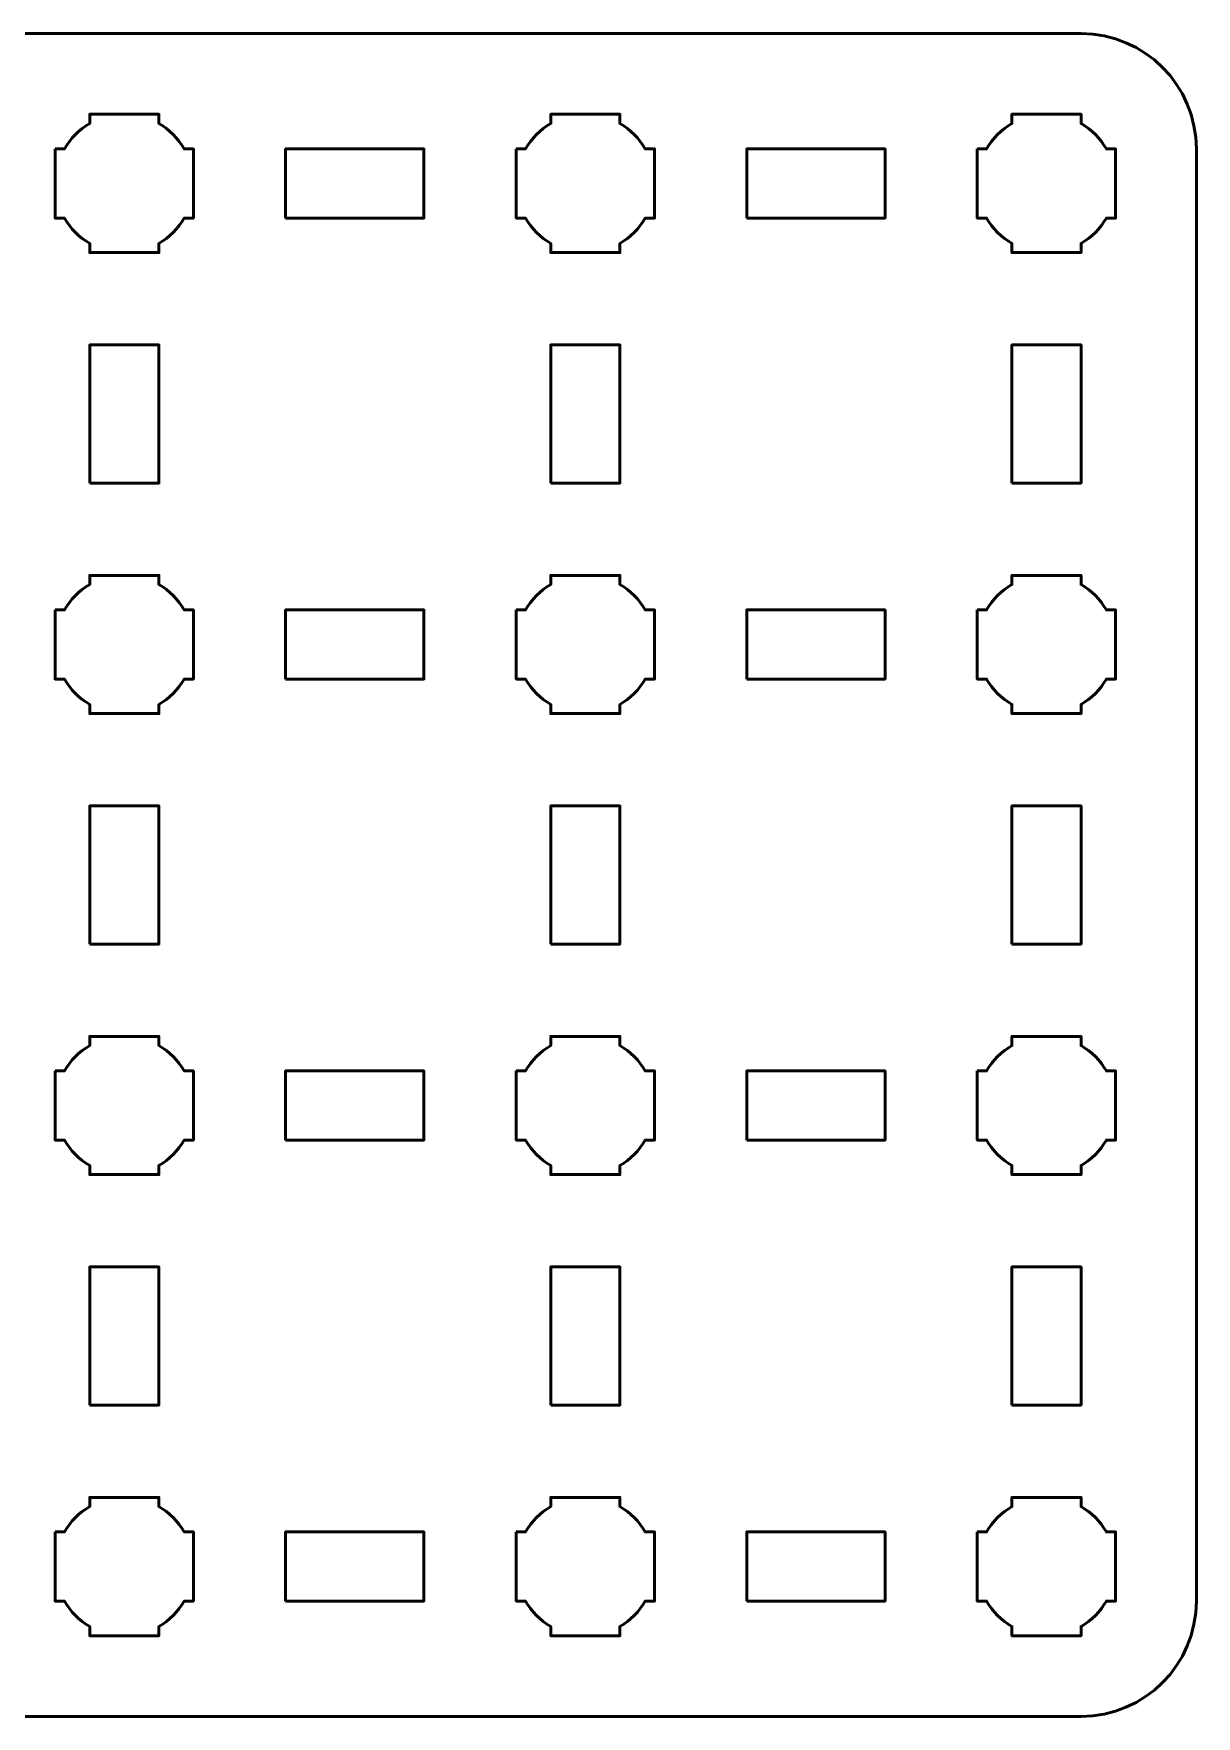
# Model space of a CAD drawing. Header units: centimetres. Extents: x -15.15 to -5.85, y -18.5 to -11.2.
# Drawn here: x -10.89 to -5.85, y -18.5 to -11.2 of the extents above; entities that cross this region are included whole.
import ezdxf

# ---------------------------------------------------------------- set-up
doc = ezdxf.new("R2010")
doc.units = ezdxf.units.CM
doc.header["$MEASUREMENT"] = 0
doc.layers.add('Layer 1', color=7, linetype='Continuous')

msp = doc.modelspace()

# ---------------------------------------------------------------- linework, layer by layer
at = {"layer": 'Layer 1', "color": 250, "lineweight": 53}
for points in [[(-9.8, -12), (-9.2, -12), (-9.2, -11.7), (-9.8, -11.7), (-9.8, -12)], [(-7.8, -12), (-7.2, -12), (-7.2, -11.7), (-7.8, -11.7), (-7.8, -12)], [(-10.65, -13.15), (-10.35, -13.15), (-10.35, -12.55), (-10.65, -12.55), (-10.65, -13.15)], [(-8.65, -13.15), (-8.35, -13.15), (-8.35, -12.55), (-8.65, -12.55), (-8.65, -13.15)], [(-6.65, -13.15), (-6.35, -13.15), (-6.35, -12.55), (-6.65, -12.55), (-6.65, -13.15)], [(-9.8, -14), (-9.2, -14), (-9.2, -13.7), (-9.8, -13.7), (-9.8, -14)], [(-7.8, -14), (-7.2, -14), (-7.2, -13.7), (-7.8, -13.7), (-7.8, -14)], [(-10.65, -15.15), (-10.35, -15.15), (-10.35, -14.55), (-10.65, -14.55), (-10.65, -15.15)], [(-8.65, -15.15), (-8.35, -15.15), (-8.35, -14.55), (-8.65, -14.55), (-8.65, -15.15)], [(-6.65, -15.15), (-6.35, -15.15), (-6.35, -14.55), (-6.65, -14.55), (-6.65, -15.15)], [(-9.8, -16), (-9.2, -16), (-9.2, -15.7), (-9.8, -15.7), (-9.8, -16)], [(-7.8, -16), (-7.2, -16), (-7.2, -15.7), (-7.8, -15.7), (-7.8, -16)], [(-10.65, -17.15), (-10.35, -17.15), (-10.35, -16.55), (-10.65, -16.55), (-10.65, -17.15)], [(-8.65, -17.15), (-8.35, -17.15), (-8.35, -16.55), (-8.65, -16.55), (-8.65, -17.15)], [(-6.65, -17.15), (-6.35, -17.15), (-6.35, -16.55), (-6.65, -16.55), (-6.65, -17.15)], [(-9.8, -18), (-9.2, -18), (-9.2, -17.7), (-9.8, -17.7), (-9.8, -18)], [(-7.8, -18), (-7.2, -18), (-7.2, -17.7), (-7.8, -17.7), (-7.8, -18)]]:
    msp.add_lwpolyline(points, close=True, dxfattribs=at)
msp.add_open_spline([(-15.15, -18), (-15.15, -18), (-15.15, -11.7), (-15.15, -11.7), (-15.15, -11.7), (-15.15, -11.42391), (-14.92609, -11.2), (-14.65, -11.2), (-14.65, -11.2), (-14.65, -11.2), (-6.35, -11.2), (-6.35, -11.2), (-6.35, -11.2), (-6.07391, -11.2), (-5.85, -11.42391), (-5.85, -11.7), (-5.85, -11.7), (-5.85, -11.7), (-5.85, -18), (-5.85, -18), (-5.85, -18), (-5.85, -18.27609), (-6.07391, -18.5), (-6.35, -18.5), (-6.35, -18.5), (-6.35, -18.5), (-14.65, -18.5), (-14.65, -18.5), (-14.65, -18.5), (-14.92609, -18.5), (-15.15, -18.27609), (-15.15, -18)], degree=3, knots=[0, 0, 0, 0, 0.125, 0.125, 0.125, 0.125, 0.25, 0.25, 0.25, 0.25, 0.375, 0.375, 0.375, 0.375, 0.5, 0.5, 0.5, 0.5, 0.625, 0.625, 0.625, 0.625, 0.75, 0.75, 0.75, 0.75, 0.875, 0.875, 0.875, 0.875, 1, 1, 1, 1], dxfattribs=at)
at = {"layer": 'Layer 1', "lineweight": 53}
for points in [[(-10.8, -11.7), (-10.8, -11.7), (-10.75985, -11.7), (-10.75985, -11.7), (-10.75985, -11.7), (-10.7335, -11.65447), (-10.69553, -11.6165), (-10.65, -11.59015), (-10.65, -11.59015), (-10.65, -11.59015), (-10.65, -11.55), (-10.65, -11.55), (-10.65, -11.55), (-10.65, -11.55), (-10.5, -11.55), (-10.5, -11.55), (-10.5, -11.55), (-10.5, -11.55), (-10.35, -11.55), (-10.35, -11.55), (-10.35, -11.55), (-10.35, -11.55), (-10.35, -11.59015), (-10.35, -11.59015), (-10.35, -11.59015), (-10.30447, -11.6165), (-10.2665, -11.65447), (-10.24015, -11.7), (-10.24015, -11.7), (-10.24015, -11.7), (-10.2, -11.7), (-10.2, -11.7), (-10.2, -11.7), (-10.2, -11.7), (-10.2, -11.85), (-10.2, -11.85), (-10.2, -11.85), (-10.2, -11.85), (-10.2, -12), (-10.2, -12), (-10.2, -12), (-10.2, -12), (-10.24015, -12), (-10.24015, -12), (-10.24015, -12), (-10.2665, -12.04553), (-10.30447, -12.0835), (-10.35, -12.10985), (-10.35, -12.10985), (-10.35, -12.10985), (-10.35, -12.15), (-10.35, -12.15), (-10.35, -12.15), (-10.35, -12.15), (-10.5, -12.15), (-10.5, -12.15), (-10.5, -12.15), (-10.5, -12.15), (-10.65, -12.15), (-10.65, -12.15), (-10.65, -12.15), (-10.65, -12.15), (-10.65, -12.10985), (-10.65, -12.10985), (-10.65, -12.10985), (-10.69553, -12.0835), (-10.7335, -12.04553), (-10.75985, -12), (-10.75985, -12), (-10.75985, -12), (-10.8, -12), (-10.8, -12), (-10.8, -12), (-10.8, -12), (-10.8, -11.85), (-10.8, -11.85), (-10.8, -11.85), (-10.8, -11.85), (-10.8, -11.7), (-10.8, -11.7)], [(-8.8, -11.7), (-8.8, -11.7), (-8.75985, -11.7), (-8.75985, -11.7), (-8.75985, -11.7), (-8.7335, -11.65447), (-8.69553, -11.6165), (-8.65, -11.59015), (-8.65, -11.59015), (-8.65, -11.59015), (-8.65, -11.55), (-8.65, -11.55), (-8.65, -11.55), (-8.65, -11.55), (-8.5, -11.55), (-8.5, -11.55), (-8.5, -11.55), (-8.5, -11.55), (-8.35, -11.55), (-8.35, -11.55), (-8.35, -11.55), (-8.35, -11.55), (-8.35, -11.59015), (-8.35, -11.59015), (-8.35, -11.59015), (-8.30447, -11.6165), (-8.2665, -11.65447), (-8.24015, -11.7), (-8.24015, -11.7), (-8.24015, -11.7), (-8.2, -11.7), (-8.2, -11.7), (-8.2, -11.7), (-8.2, -11.7), (-8.2, -11.85), (-8.2, -11.85), (-8.2, -11.85), (-8.2, -11.85), (-8.2, -12), (-8.2, -12), (-8.2, -12), (-8.2, -12), (-8.24015, -12), (-8.24015, -12), (-8.24015, -12), (-8.2665, -12.04553), (-8.30447, -12.0835), (-8.35, -12.10985), (-8.35, -12.10985), (-8.35, -12.10985), (-8.35, -12.15), (-8.35, -12.15), (-8.35, -12.15), (-8.35, -12.15), (-8.5, -12.15), (-8.5, -12.15), (-8.5, -12.15), (-8.5, -12.15), (-8.65, -12.15), (-8.65, -12.15), (-8.65, -12.15), (-8.65, -12.15), (-8.65, -12.10985), (-8.65, -12.10985), (-8.65, -12.10985), (-8.69553, -12.0835), (-8.7335, -12.04553), (-8.75985, -12), (-8.75985, -12), (-8.75985, -12), (-8.8, -12), (-8.8, -12), (-8.8, -12), (-8.8, -12), (-8.8, -11.85), (-8.8, -11.85), (-8.8, -11.85), (-8.8, -11.85), (-8.8, -11.7), (-8.8, -11.7)], [(-6.8, -11.7), (-6.8, -11.7), (-6.75985, -11.7), (-6.75985, -11.7), (-6.75985, -11.7), (-6.7335, -11.65447), (-6.69553, -11.6165), (-6.65, -11.59015), (-6.65, -11.59015), (-6.65, -11.59015), (-6.65, -11.55), (-6.65, -11.55), (-6.65, -11.55), (-6.65, -11.55), (-6.5, -11.55), (-6.5, -11.55), (-6.5, -11.55), (-6.5, -11.55), (-6.35, -11.55), (-6.35, -11.55), (-6.35, -11.55), (-6.35, -11.55), (-6.35, -11.59015), (-6.35, -11.59015), (-6.35, -11.59015), (-6.30447, -11.6165), (-6.2665, -11.65447), (-6.24015, -11.7), (-6.24015, -11.7), (-6.24015, -11.7), (-6.2, -11.7), (-6.2, -11.7), (-6.2, -11.7), (-6.2, -11.7), (-6.2, -11.85), (-6.2, -11.85), (-6.2, -11.85), (-6.2, -11.85), (-6.2, -12), (-6.2, -12), (-6.2, -12), (-6.2, -12), (-6.24015, -12), (-6.24015, -12), (-6.24015, -12), (-6.2665, -12.04553), (-6.30447, -12.0835), (-6.35, -12.10985), (-6.35, -12.10985), (-6.35, -12.10985), (-6.35, -12.15), (-6.35, -12.15), (-6.35, -12.15), (-6.35, -12.15), (-6.5, -12.15), (-6.5, -12.15), (-6.5, -12.15), (-6.5, -12.15), (-6.65, -12.15), (-6.65, -12.15), (-6.65, -12.15), (-6.65, -12.15), (-6.65, -12.10985), (-6.65, -12.10985), (-6.65, -12.10985), (-6.69553, -12.0835), (-6.7335, -12.04553), (-6.75985, -12), (-6.75985, -12), (-6.75985, -12), (-6.8, -12), (-6.8, -12), (-6.8, -12), (-6.8, -12), (-6.8, -11.85), (-6.8, -11.85), (-6.8, -11.85), (-6.8, -11.85), (-6.8, -11.7), (-6.8, -11.7)], [(-10.8, -13.7), (-10.8, -13.7), (-10.75985, -13.7), (-10.75985, -13.7), (-10.75985, -13.7), (-10.7335, -13.65447), (-10.69553, -13.6165), (-10.65, -13.59015), (-10.65, -13.59015), (-10.65, -13.59015), (-10.65, -13.55), (-10.65, -13.55), (-10.65, -13.55), (-10.65, -13.55), (-10.5, -13.55), (-10.5, -13.55), (-10.5, -13.55), (-10.5, -13.55), (-10.35, -13.55), (-10.35, -13.55), (-10.35, -13.55), (-10.35, -13.55), (-10.35, -13.59015), (-10.35, -13.59015), (-10.35, -13.59015), (-10.30447, -13.6165), (-10.2665, -13.65447), (-10.24015, -13.7), (-10.24015, -13.7), (-10.24015, -13.7), (-10.2, -13.7), (-10.2, -13.7), (-10.2, -13.7), (-10.2, -13.7), (-10.2, -13.85), (-10.2, -13.85), (-10.2, -13.85), (-10.2, -13.85), (-10.2, -14), (-10.2, -14), (-10.2, -14), (-10.2, -14), (-10.24015, -14), (-10.24015, -14), (-10.24015, -14), (-10.2665, -14.04553), (-10.30447, -14.0835), (-10.35, -14.10985), (-10.35, -14.10985), (-10.35, -14.10985), (-10.35, -14.15), (-10.35, -14.15), (-10.35, -14.15), (-10.35, -14.15), (-10.5, -14.15), (-10.5, -14.15), (-10.5, -14.15), (-10.5, -14.15), (-10.65, -14.15), (-10.65, -14.15), (-10.65, -14.15), (-10.65, -14.15), (-10.65, -14.10985), (-10.65, -14.10985), (-10.65, -14.10985), (-10.69553, -14.0835), (-10.7335, -14.04553), (-10.75985, -14), (-10.75985, -14), (-10.75985, -14), (-10.8, -14), (-10.8, -14), (-10.8, -14), (-10.8, -14), (-10.8, -13.85), (-10.8, -13.85), (-10.8, -13.85), (-10.8, -13.85), (-10.8, -13.7), (-10.8, -13.7)], [(-8.8, -13.7), (-8.8, -13.7), (-8.75985, -13.7), (-8.75985, -13.7), (-8.75985, -13.7), (-8.7335, -13.65447), (-8.69553, -13.6165), (-8.65, -13.59015), (-8.65, -13.59015), (-8.65, -13.59015), (-8.65, -13.55), (-8.65, -13.55), (-8.65, -13.55), (-8.65, -13.55), (-8.5, -13.55), (-8.5, -13.55), (-8.5, -13.55), (-8.5, -13.55), (-8.35, -13.55), (-8.35, -13.55), (-8.35, -13.55), (-8.35, -13.55), (-8.35, -13.59015), (-8.35, -13.59015), (-8.35, -13.59015), (-8.30447, -13.6165), (-8.2665, -13.65447), (-8.24015, -13.7), (-8.24015, -13.7), (-8.24015, -13.7), (-8.2, -13.7), (-8.2, -13.7), (-8.2, -13.7), (-8.2, -13.7), (-8.2, -13.85), (-8.2, -13.85), (-8.2, -13.85), (-8.2, -13.85), (-8.2, -14), (-8.2, -14), (-8.2, -14), (-8.2, -14), (-8.24015, -14), (-8.24015, -14), (-8.24015, -14), (-8.2665, -14.04553), (-8.30447, -14.0835), (-8.35, -14.10985), (-8.35, -14.10985), (-8.35, -14.10985), (-8.35, -14.15), (-8.35, -14.15), (-8.35, -14.15), (-8.35, -14.15), (-8.5, -14.15), (-8.5, -14.15), (-8.5, -14.15), (-8.5, -14.15), (-8.65, -14.15), (-8.65, -14.15), (-8.65, -14.15), (-8.65, -14.15), (-8.65, -14.10985), (-8.65, -14.10985), (-8.65, -14.10985), (-8.69553, -14.0835), (-8.7335, -14.04553), (-8.75985, -14), (-8.75985, -14), (-8.75985, -14), (-8.8, -14), (-8.8, -14), (-8.8, -14), (-8.8, -14), (-8.8, -13.85), (-8.8, -13.85), (-8.8, -13.85), (-8.8, -13.85), (-8.8, -13.7), (-8.8, -13.7)], [(-6.8, -13.7), (-6.8, -13.7), (-6.75985, -13.7), (-6.75985, -13.7), (-6.75985, -13.7), (-6.7335, -13.65447), (-6.69553, -13.6165), (-6.65, -13.59015), (-6.65, -13.59015), (-6.65, -13.59015), (-6.65, -13.55), (-6.65, -13.55), (-6.65, -13.55), (-6.65, -13.55), (-6.5, -13.55), (-6.5, -13.55), (-6.5, -13.55), (-6.5, -13.55), (-6.35, -13.55), (-6.35, -13.55), (-6.35, -13.55), (-6.35, -13.55), (-6.35, -13.59015), (-6.35, -13.59015), (-6.35, -13.59015), (-6.30447, -13.6165), (-6.2665, -13.65447), (-6.24015, -13.7), (-6.24015, -13.7), (-6.24015, -13.7), (-6.2, -13.7), (-6.2, -13.7), (-6.2, -13.7), (-6.2, -13.7), (-6.2, -13.85), (-6.2, -13.85), (-6.2, -13.85), (-6.2, -13.85), (-6.2, -14), (-6.2, -14), (-6.2, -14), (-6.2, -14), (-6.24015, -14), (-6.24015, -14), (-6.24015, -14), (-6.2665, -14.04553), (-6.30447, -14.0835), (-6.35, -14.10985), (-6.35, -14.10985), (-6.35, -14.10985), (-6.35, -14.15), (-6.35, -14.15), (-6.35, -14.15), (-6.35, -14.15), (-6.5, -14.15), (-6.5, -14.15), (-6.5, -14.15), (-6.5, -14.15), (-6.65, -14.15), (-6.65, -14.15), (-6.65, -14.15), (-6.65, -14.15), (-6.65, -14.10985), (-6.65, -14.10985), (-6.65, -14.10985), (-6.69553, -14.0835), (-6.7335, -14.04553), (-6.75985, -14), (-6.75985, -14), (-6.75985, -14), (-6.8, -14), (-6.8, -14), (-6.8, -14), (-6.8, -14), (-6.8, -13.85), (-6.8, -13.85), (-6.8, -13.85), (-6.8, -13.85), (-6.8, -13.7), (-6.8, -13.7)], [(-10.8, -15.7), (-10.8, -15.7), (-10.75985, -15.7), (-10.75985, -15.7), (-10.75985, -15.7), (-10.7335, -15.65447), (-10.69553, -15.6165), (-10.65, -15.59015), (-10.65, -15.59015), (-10.65, -15.59015), (-10.65, -15.55), (-10.65, -15.55), (-10.65, -15.55), (-10.65, -15.55), (-10.5, -15.55), (-10.5, -15.55), (-10.5, -15.55), (-10.5, -15.55), (-10.35, -15.55), (-10.35, -15.55), (-10.35, -15.55), (-10.35, -15.55), (-10.35, -15.59015), (-10.35, -15.59015), (-10.35, -15.59015), (-10.30447, -15.6165), (-10.2665, -15.65447), (-10.24015, -15.7), (-10.24015, -15.7), (-10.24015, -15.7), (-10.2, -15.7), (-10.2, -15.7), (-10.2, -15.7), (-10.2, -15.7), (-10.2, -15.85), (-10.2, -15.85), (-10.2, -15.85), (-10.2, -15.85), (-10.2, -16), (-10.2, -16), (-10.2, -16), (-10.2, -16), (-10.24015, -16), (-10.24015, -16), (-10.24015, -16), (-10.2665, -16.04553), (-10.30447, -16.0835), (-10.35, -16.10985), (-10.35, -16.10985), (-10.35, -16.10985), (-10.35, -16.15), (-10.35, -16.15), (-10.35, -16.15), (-10.35, -16.15), (-10.5, -16.15), (-10.5, -16.15), (-10.5, -16.15), (-10.5, -16.15), (-10.65, -16.15), (-10.65, -16.15), (-10.65, -16.15), (-10.65, -16.15), (-10.65, -16.10985), (-10.65, -16.10985), (-10.65, -16.10985), (-10.69553, -16.0835), (-10.7335, -16.04553), (-10.75985, -16), (-10.75985, -16), (-10.75985, -16), (-10.8, -16), (-10.8, -16), (-10.8, -16), (-10.8, -16), (-10.8, -15.85), (-10.8, -15.85), (-10.8, -15.85), (-10.8, -15.85), (-10.8, -15.7), (-10.8, -15.7)], [(-8.8, -15.7), (-8.8, -15.7), (-8.75985, -15.7), (-8.75985, -15.7), (-8.75985, -15.7), (-8.7335, -15.65447), (-8.69553, -15.6165), (-8.65, -15.59015), (-8.65, -15.59015), (-8.65, -15.59015), (-8.65, -15.55), (-8.65, -15.55), (-8.65, -15.55), (-8.65, -15.55), (-8.5, -15.55), (-8.5, -15.55), (-8.5, -15.55), (-8.5, -15.55), (-8.35, -15.55), (-8.35, -15.55), (-8.35, -15.55), (-8.35, -15.55), (-8.35, -15.59015), (-8.35, -15.59015), (-8.35, -15.59015), (-8.30447, -15.6165), (-8.2665, -15.65447), (-8.24015, -15.7), (-8.24015, -15.7), (-8.24015, -15.7), (-8.2, -15.7), (-8.2, -15.7), (-8.2, -15.7), (-8.2, -15.7), (-8.2, -15.85), (-8.2, -15.85), (-8.2, -15.85), (-8.2, -15.85), (-8.2, -16), (-8.2, -16), (-8.2, -16), (-8.2, -16), (-8.24015, -16), (-8.24015, -16), (-8.24015, -16), (-8.2665, -16.04553), (-8.30447, -16.0835), (-8.35, -16.10985), (-8.35, -16.10985), (-8.35, -16.10985), (-8.35, -16.15), (-8.35, -16.15), (-8.35, -16.15), (-8.35, -16.15), (-8.5, -16.15), (-8.5, -16.15), (-8.5, -16.15), (-8.5, -16.15), (-8.65, -16.15), (-8.65, -16.15), (-8.65, -16.15), (-8.65, -16.15), (-8.65, -16.10985), (-8.65, -16.10985), (-8.65, -16.10985), (-8.69553, -16.0835), (-8.7335, -16.04553), (-8.75985, -16), (-8.75985, -16), (-8.75985, -16), (-8.8, -16), (-8.8, -16), (-8.8, -16), (-8.8, -16), (-8.8, -15.85), (-8.8, -15.85), (-8.8, -15.85), (-8.8, -15.85), (-8.8, -15.7), (-8.8, -15.7)], [(-6.8, -15.7), (-6.8, -15.7), (-6.75985, -15.7), (-6.75985, -15.7), (-6.75985, -15.7), (-6.7335, -15.65447), (-6.69553, -15.6165), (-6.65, -15.59015), (-6.65, -15.59015), (-6.65, -15.59015), (-6.65, -15.55), (-6.65, -15.55), (-6.65, -15.55), (-6.65, -15.55), (-6.5, -15.55), (-6.5, -15.55), (-6.5, -15.55), (-6.5, -15.55), (-6.35, -15.55), (-6.35, -15.55), (-6.35, -15.55), (-6.35, -15.55), (-6.35, -15.59015), (-6.35, -15.59015), (-6.35, -15.59015), (-6.30447, -15.6165), (-6.2665, -15.65447), (-6.24015, -15.7), (-6.24015, -15.7), (-6.24015, -15.7), (-6.2, -15.7), (-6.2, -15.7), (-6.2, -15.7), (-6.2, -15.7), (-6.2, -15.85), (-6.2, -15.85), (-6.2, -15.85), (-6.2, -15.85), (-6.2, -16), (-6.2, -16), (-6.2, -16), (-6.2, -16), (-6.24015, -16), (-6.24015, -16), (-6.24015, -16), (-6.2665, -16.04553), (-6.30447, -16.0835), (-6.35, -16.10985), (-6.35, -16.10985), (-6.35, -16.10985), (-6.35, -16.15), (-6.35, -16.15), (-6.35, -16.15), (-6.35, -16.15), (-6.5, -16.15), (-6.5, -16.15), (-6.5, -16.15), (-6.5, -16.15), (-6.65, -16.15), (-6.65, -16.15), (-6.65, -16.15), (-6.65, -16.15), (-6.65, -16.10985), (-6.65, -16.10985), (-6.65, -16.10985), (-6.69553, -16.0835), (-6.7335, -16.04553), (-6.75985, -16), (-6.75985, -16), (-6.75985, -16), (-6.8, -16), (-6.8, -16), (-6.8, -16), (-6.8, -16), (-6.8, -15.85), (-6.8, -15.85), (-6.8, -15.85), (-6.8, -15.85), (-6.8, -15.7), (-6.8, -15.7)], [(-10.8, -17.7), (-10.8, -17.7), (-10.75985, -17.7), (-10.75985, -17.7), (-10.75985, -17.7), (-10.7335, -17.65447), (-10.69553, -17.6165), (-10.65, -17.59015), (-10.65, -17.59015), (-10.65, -17.59015), (-10.65, -17.55), (-10.65, -17.55), (-10.65, -17.55), (-10.65, -17.55), (-10.5, -17.55), (-10.5, -17.55), (-10.5, -17.55), (-10.5, -17.55), (-10.35, -17.55), (-10.35, -17.55), (-10.35, -17.55), (-10.35, -17.55), (-10.35, -17.59015), (-10.35, -17.59015), (-10.35, -17.59015), (-10.30447, -17.6165), (-10.2665, -17.65447), (-10.24015, -17.7), (-10.24015, -17.7), (-10.24015, -17.7), (-10.2, -17.7), (-10.2, -17.7), (-10.2, -17.7), (-10.2, -17.7), (-10.2, -17.85), (-10.2, -17.85), (-10.2, -17.85), (-10.2, -17.85), (-10.2, -18), (-10.2, -18), (-10.2, -18), (-10.2, -18), (-10.24015, -18), (-10.24015, -18), (-10.24015, -18), (-10.2665, -18.04553), (-10.30447, -18.0835), (-10.35, -18.10985), (-10.35, -18.10985), (-10.35, -18.10985), (-10.35, -18.15), (-10.35, -18.15), (-10.35, -18.15), (-10.35, -18.15), (-10.5, -18.15), (-10.5, -18.15), (-10.5, -18.15), (-10.5, -18.15), (-10.65, -18.15), (-10.65, -18.15), (-10.65, -18.15), (-10.65, -18.15), (-10.65, -18.10985), (-10.65, -18.10985), (-10.65, -18.10985), (-10.69553, -18.0835), (-10.7335, -18.04553), (-10.75985, -18), (-10.75985, -18), (-10.75985, -18), (-10.8, -18), (-10.8, -18), (-10.8, -18), (-10.8, -18), (-10.8, -17.85), (-10.8, -17.85), (-10.8, -17.85), (-10.8, -17.85), (-10.8, -17.7), (-10.8, -17.7)], [(-8.8, -17.7), (-8.8, -17.7), (-8.75985, -17.7), (-8.75985, -17.7), (-8.75985, -17.7), (-8.7335, -17.65447), (-8.69553, -17.6165), (-8.65, -17.59015), (-8.65, -17.59015), (-8.65, -17.59015), (-8.65, -17.55), (-8.65, -17.55), (-8.65, -17.55), (-8.65, -17.55), (-8.5, -17.55), (-8.5, -17.55), (-8.5, -17.55), (-8.5, -17.55), (-8.35, -17.55), (-8.35, -17.55), (-8.35, -17.55), (-8.35, -17.55), (-8.35, -17.59015), (-8.35, -17.59015), (-8.35, -17.59015), (-8.30447, -17.6165), (-8.2665, -17.65447), (-8.24015, -17.7), (-8.24015, -17.7), (-8.24015, -17.7), (-8.2, -17.7), (-8.2, -17.7), (-8.2, -17.7), (-8.2, -17.7), (-8.2, -17.85), (-8.2, -17.85), (-8.2, -17.85), (-8.2, -17.85), (-8.2, -18), (-8.2, -18), (-8.2, -18), (-8.2, -18), (-8.24015, -18), (-8.24015, -18), (-8.24015, -18), (-8.2665, -18.04553), (-8.30447, -18.0835), (-8.35, -18.10985), (-8.35, -18.10985), (-8.35, -18.10985), (-8.35, -18.15), (-8.35, -18.15), (-8.35, -18.15), (-8.35, -18.15), (-8.5, -18.15), (-8.5, -18.15), (-8.5, -18.15), (-8.5, -18.15), (-8.65, -18.15), (-8.65, -18.15), (-8.65, -18.15), (-8.65, -18.15), (-8.65, -18.10985), (-8.65, -18.10985), (-8.65, -18.10985), (-8.69553, -18.0835), (-8.7335, -18.04553), (-8.75985, -18), (-8.75985, -18), (-8.75985, -18), (-8.8, -18), (-8.8, -18), (-8.8, -18), (-8.8, -18), (-8.8, -17.85), (-8.8, -17.85), (-8.8, -17.85), (-8.8, -17.85), (-8.8, -17.7), (-8.8, -17.7)], [(-6.8, -17.7), (-6.8, -17.7), (-6.75985, -17.7), (-6.75985, -17.7), (-6.75985, -17.7), (-6.7335, -17.65447), (-6.69553, -17.6165), (-6.65, -17.59015), (-6.65, -17.59015), (-6.65, -17.59015), (-6.65, -17.55), (-6.65, -17.55), (-6.65, -17.55), (-6.65, -17.55), (-6.5, -17.55), (-6.5, -17.55), (-6.5, -17.55), (-6.5, -17.55), (-6.35, -17.55), (-6.35, -17.55), (-6.35, -17.55), (-6.35, -17.55), (-6.35, -17.59015), (-6.35, -17.59015), (-6.35, -17.59015), (-6.30447, -17.6165), (-6.2665, -17.65447), (-6.24015, -17.7), (-6.24015, -17.7), (-6.24015, -17.7), (-6.2, -17.7), (-6.2, -17.7), (-6.2, -17.7), (-6.2, -17.7), (-6.2, -17.85), (-6.2, -17.85), (-6.2, -17.85), (-6.2, -17.85), (-6.2, -18), (-6.2, -18), (-6.2, -18), (-6.2, -18), (-6.24015, -18), (-6.24015, -18), (-6.24015, -18), (-6.2665, -18.04553), (-6.30447, -18.0835), (-6.35, -18.10985), (-6.35, -18.10985), (-6.35, -18.10985), (-6.35, -18.15), (-6.35, -18.15), (-6.35, -18.15), (-6.35, -18.15), (-6.5, -18.15), (-6.5, -18.15), (-6.5, -18.15), (-6.5, -18.15), (-6.65, -18.15), (-6.65, -18.15), (-6.65, -18.15), (-6.65, -18.15), (-6.65, -18.10985), (-6.65, -18.10985), (-6.65, -18.10985), (-6.69553, -18.0835), (-6.7335, -18.04553), (-6.75985, -18), (-6.75985, -18), (-6.75985, -18), (-6.8, -18), (-6.8, -18), (-6.8, -18), (-6.8, -18), (-6.8, -17.85), (-6.8, -17.85), (-6.8, -17.85), (-6.8, -17.85), (-6.8, -17.7), (-6.8, -17.7)]]:
    msp.add_open_spline(points, degree=3, knots=[0, 0, 0, 0, 0.05, 0.05, 0.05, 0.05, 0.1, 0.1, 0.1, 0.1, 0.15, 0.15, 0.15, 0.15, 0.2, 0.2, 0.2, 0.2, 0.25, 0.25, 0.25, 0.25, 0.3, 0.3, 0.3, 0.3, 0.35, 0.35, 0.35, 0.35, 0.4, 0.4, 0.4, 0.4, 0.45, 0.45, 0.45, 0.45, 0.5, 0.5, 0.5, 0.5, 0.55, 0.55, 0.55, 0.55, 0.6, 0.6, 0.6, 0.6, 0.65, 0.65, 0.65, 0.65, 0.7, 0.7, 0.7, 0.7, 0.75, 0.75, 0.75, 0.75, 0.8, 0.8, 0.8, 0.8, 0.85, 0.85, 0.85, 0.85, 0.9, 0.9, 0.9, 0.9, 0.95, 0.95, 0.95, 0.95, 1, 1, 1, 1], dxfattribs=at)

doc.saveas('drawing.dxf')
